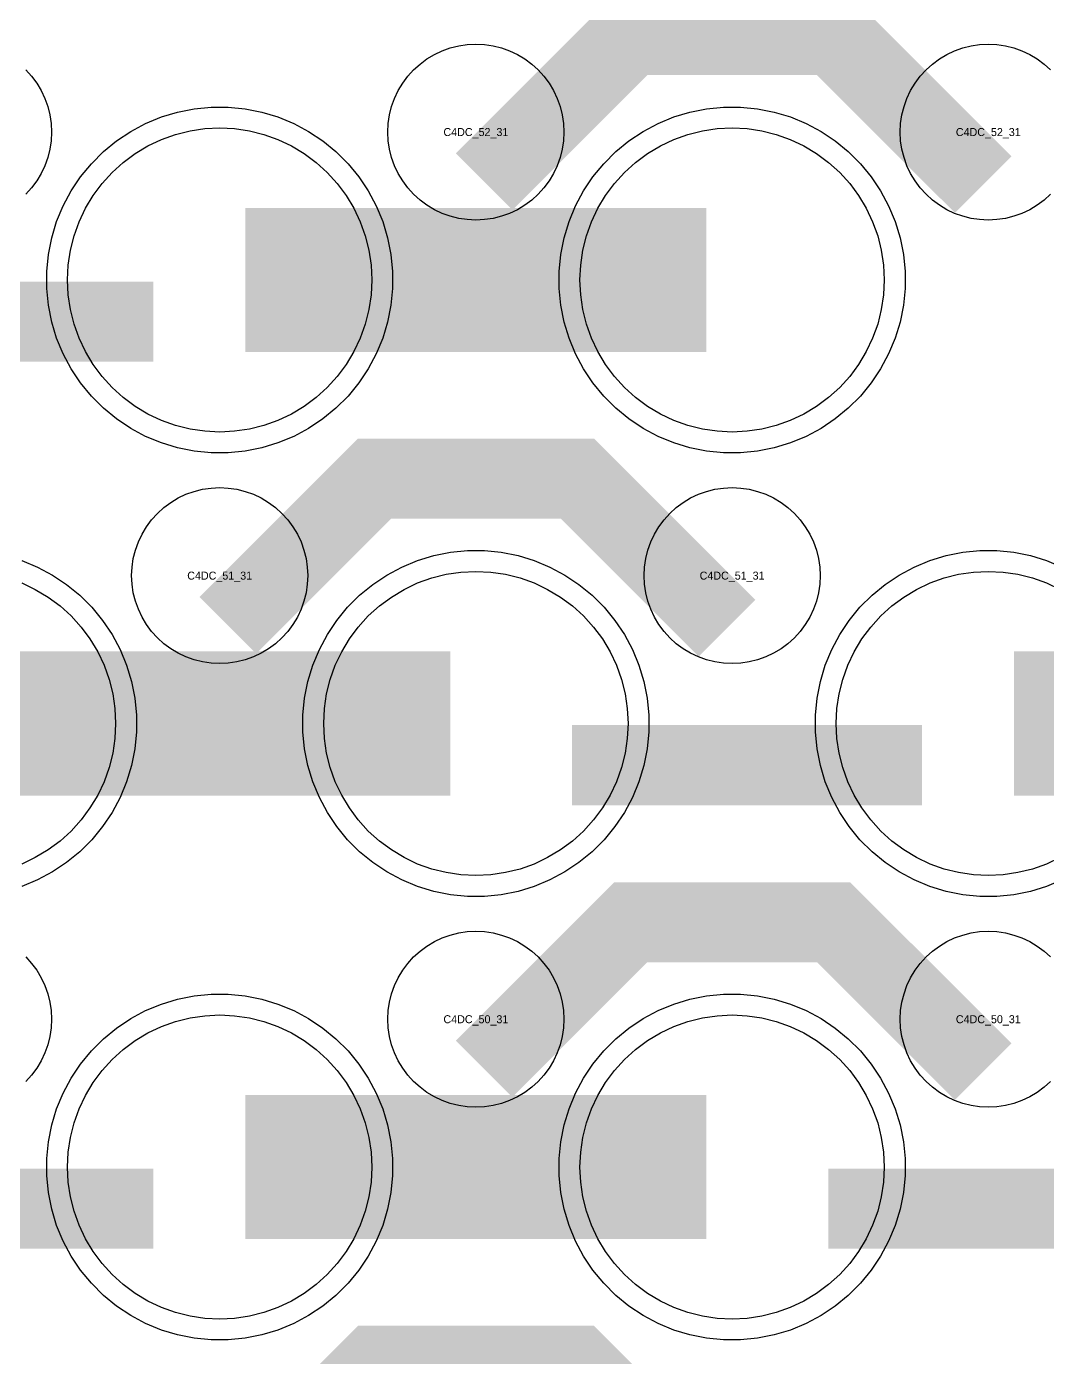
# Model space of a CAD drawing. Extents: x -11880 to 11880, y -14992 to 14992.
# Drawn here: x -2140.3 to -1821.5, y -7970.8 to -7555.1 of the extents above; entities that cross this region are included whole.
import ezdxf
from ezdxf.enums import TextEntityAlignment as Align

# ---------------------------------------------------------------- set-up
doc = ezdxf.new("R2010")
doc.units = 0
doc.header["$MEASUREMENT"] = 0
for name, color, linetype in [('GDS_775_DT_237', 138, 'CONTINUOUS'), ('RDL1_FS', 34, 'CONTINUOUS'), ('RDL_BS', 160, 'CONTINUOUS')]:
    doc.layers.add(name, color=color, linetype=linetype)

msp = doc.modelspace()

# ---------------------------------------------------------------- linework, layer by layer
at = {"layer": 'RDL1_FS'}
for points in [[(-2080, -7681.744), (-2084.657, -7681.515), (-2089.268, -7680.831), (-2093.791, -7679.699), (-2098.181, -7678.127), (-2102.395, -7676.135), (-2106.395, -7673.737), (-2110.14, -7670.959), (-2113.594, -7667.829), (-2116.724, -7664.375), (-2119.502, -7660.63), (-2121.9, -7656.63), (-2123.892, -7652.416), (-2125.464, -7648.026), (-2126.596, -7643.503), (-2127.28, -7638.892), (-2127.509, -7634.235), (-2127.28, -7629.578), (-2126.596, -7624.967), (-2125.464, -7620.444), (-2123.892, -7616.054), (-2121.9, -7611.84), (-2119.502, -7607.84), (-2116.724, -7604.095), (-2113.594, -7600.641), (-2110.14, -7597.511), (-2106.395, -7594.733), (-2102.395, -7592.335), (-2098.181, -7590.343), (-2093.791, -7588.771), (-2089.268, -7587.639), (-2084.657, -7586.955), (-2080, -7586.726), (-2075.343, -7586.955), (-2070.732, -7587.639), (-2066.209, -7588.771), (-2061.819, -7590.343), (-2057.605, -7592.335), (-2053.605, -7594.733), (-2049.86, -7597.511), (-2046.406, -7600.641), (-2043.276, -7604.095), (-2040.498, -7607.84), (-2038.1, -7611.84), (-2036.108, -7616.054), (-2034.536, -7620.444), (-2033.404, -7624.967), (-2032.72, -7629.578), (-2032.491, -7634.235), (-2032.72, -7638.892), (-2033.404, -7643.503), (-2034.536, -7648.026), (-2036.108, -7652.416), (-2038.1, -7656.63), (-2040.498, -7660.63), (-2043.276, -7664.375), (-2046.406, -7667.829), (-2049.86, -7670.959), (-2053.605, -7673.737), (-2057.605, -7676.135), (-2061.819, -7678.127), (-2066.209, -7679.699), (-2070.732, -7680.831), (-2075.343, -7681.515)], [(-1920, -7681.744), (-1924.657, -7681.515), (-1929.268, -7680.831), (-1933.791, -7679.699), (-1938.181, -7678.127), (-1942.395, -7676.135), (-1946.395, -7673.737), (-1950.14, -7670.959), (-1953.594, -7667.829), (-1956.724, -7664.375), (-1959.502, -7660.63), (-1961.9, -7656.63), (-1963.892, -7652.416), (-1965.464, -7648.026), (-1966.596, -7643.503), (-1967.28, -7638.892), (-1967.509, -7634.235), (-1967.28, -7629.578), (-1966.596, -7624.967), (-1965.464, -7620.444), (-1963.892, -7616.054), (-1961.9, -7611.84), (-1959.502, -7607.84), (-1956.724, -7604.095), (-1953.594, -7600.641), (-1950.14, -7597.511), (-1946.395, -7594.733), (-1942.395, -7592.335), (-1938.181, -7590.343), (-1933.791, -7588.771), (-1929.268, -7587.639), (-1924.657, -7586.955), (-1920, -7586.726), (-1915.343, -7586.955), (-1910.732, -7587.639), (-1906.209, -7588.771), (-1901.819, -7590.343), (-1897.605, -7592.335), (-1893.605, -7594.733), (-1889.86, -7597.511), (-1886.406, -7600.641), (-1883.276, -7604.095), (-1880.498, -7607.84), (-1878.1, -7611.84), (-1876.108, -7616.054), (-1874.536, -7620.444), (-1873.404, -7624.967), (-1872.72, -7629.578), (-1872.491, -7634.235), (-1872.72, -7638.892), (-1873.404, -7643.503), (-1874.536, -7648.026), (-1876.108, -7652.416), (-1878.1, -7656.63), (-1880.498, -7660.63), (-1883.276, -7664.375), (-1886.406, -7667.829), (-1889.86, -7670.959), (-1893.605, -7673.737), (-1897.605, -7676.135), (-1901.819, -7678.127), (-1906.209, -7679.699), (-1910.732, -7680.831), (-1915.343, -7681.515)], [(-2000, -7820.304), (-2004.657, -7820.075), (-2009.268, -7819.391), (-2013.791, -7818.259), (-2018.181, -7816.687), (-2022.395, -7814.695), (-2026.395, -7812.297), (-2030.14, -7809.519), (-2033.594, -7806.389), (-2036.724, -7802.935), (-2039.502, -7799.19), (-2041.9, -7795.19), (-2043.892, -7790.976), (-2045.464, -7786.586), (-2046.596, -7782.063), (-2047.28, -7777.452), (-2047.509, -7772.795), (-2047.28, -7768.138), (-2046.596, -7763.527), (-2045.464, -7759.004), (-2043.892, -7754.614), (-2041.9, -7750.4), (-2039.502, -7746.4), (-2036.724, -7742.655), (-2033.594, -7739.201), (-2030.14, -7736.071), (-2026.395, -7733.293), (-2022.395, -7730.895), (-2018.181, -7728.903), (-2013.791, -7727.331), (-2009.268, -7726.199), (-2004.657, -7725.515), (-2000, -7725.286), (-1995.343, -7725.515), (-1990.732, -7726.199), (-1986.209, -7727.331), (-1981.819, -7728.903), (-1977.605, -7730.895), (-1973.605, -7733.293), (-1969.86, -7736.071), (-1966.406, -7739.201), (-1963.276, -7742.655), (-1960.498, -7746.4), (-1958.1, -7750.4), (-1956.108, -7754.614), (-1954.536, -7759.004), (-1953.404, -7763.527), (-1952.72, -7768.138), (-1952.491, -7772.795), (-1952.72, -7777.452), (-1953.404, -7782.063), (-1954.536, -7786.586), (-1956.108, -7790.976), (-1958.1, -7795.19), (-1960.498, -7799.19), (-1963.276, -7802.935), (-1966.406, -7806.389), (-1969.86, -7809.519), (-1973.605, -7812.297), (-1977.605, -7814.695), (-1981.819, -7816.687), (-1986.209, -7818.259), (-1990.732, -7819.391), (-1995.343, -7820.075)], [(-2080, -7958.869), (-2084.657, -7958.64), (-2089.268, -7957.956), (-2093.791, -7956.824), (-2098.181, -7955.252), (-2102.395, -7953.26), (-2106.395, -7950.862), (-2110.14, -7948.084), (-2113.594, -7944.954), (-2116.724, -7941.5), (-2119.502, -7937.755), (-2121.9, -7933.755), (-2123.892, -7929.541), (-2125.464, -7925.151), (-2126.596, -7920.628), (-2127.28, -7916.017), (-2127.509, -7911.36), (-2127.28, -7906.703), (-2126.596, -7902.092), (-2125.464, -7897.569), (-2123.892, -7893.179), (-2121.9, -7888.965), (-2119.502, -7884.965), (-2116.724, -7881.22), (-2113.594, -7877.766), (-2110.14, -7874.636), (-2106.395, -7871.858), (-2102.395, -7869.46), (-2098.181, -7867.468), (-2093.791, -7865.896), (-2089.268, -7864.764), (-2084.657, -7864.08), (-2080, -7863.851), (-2075.343, -7864.08), (-2070.732, -7864.764), (-2066.209, -7865.896), (-2061.819, -7867.468), (-2057.605, -7869.46), (-2053.605, -7871.858), (-2049.86, -7874.636), (-2046.406, -7877.766), (-2043.276, -7881.22), (-2040.498, -7884.965), (-2038.1, -7888.965), (-2036.108, -7893.179), (-2034.536, -7897.569), (-2033.404, -7902.092), (-2032.72, -7906.703), (-2032.491, -7911.36), (-2032.72, -7916.017), (-2033.404, -7920.628), (-2034.536, -7925.151), (-2036.108, -7929.541), (-2038.1, -7933.755), (-2040.498, -7937.755), (-2043.276, -7941.5), (-2046.406, -7944.954), (-2049.86, -7948.084), (-2053.605, -7950.862), (-2057.605, -7953.26), (-2061.819, -7955.252), (-2066.209, -7956.824), (-2070.732, -7957.956), (-2075.343, -7958.64)], [(-1920, -7958.869), (-1924.657, -7958.64), (-1929.268, -7957.956), (-1933.791, -7956.824), (-1938.181, -7955.252), (-1942.395, -7953.26), (-1946.395, -7950.862), (-1950.14, -7948.084), (-1953.594, -7944.954), (-1956.724, -7941.5), (-1959.502, -7937.755), (-1961.9, -7933.755), (-1963.892, -7929.541), (-1965.464, -7925.151), (-1966.596, -7920.628), (-1967.28, -7916.017), (-1967.509, -7911.36), (-1967.28, -7906.703), (-1966.596, -7902.092), (-1965.464, -7897.569), (-1963.892, -7893.179), (-1961.9, -7888.965), (-1959.502, -7884.965), (-1956.724, -7881.22), (-1953.594, -7877.766), (-1950.14, -7874.636), (-1946.395, -7871.858), (-1942.395, -7869.46), (-1938.181, -7867.468), (-1933.791, -7865.896), (-1929.268, -7864.764), (-1924.657, -7864.08), (-1920, -7863.851), (-1915.343, -7864.08), (-1910.732, -7864.764), (-1906.209, -7865.896), (-1901.819, -7867.468), (-1897.605, -7869.46), (-1893.605, -7871.858), (-1889.86, -7874.636), (-1886.406, -7877.766), (-1883.276, -7881.22), (-1880.498, -7884.965), (-1878.1, -7888.965), (-1876.108, -7893.179), (-1874.536, -7897.569), (-1873.404, -7902.092), (-1872.72, -7906.703), (-1872.491, -7911.36), (-1872.72, -7916.017), (-1873.404, -7920.628), (-1874.536, -7925.151), (-1876.108, -7929.541), (-1878.1, -7933.755), (-1880.498, -7937.755), (-1883.276, -7941.5), (-1886.406, -7944.954), (-1889.86, -7948.084), (-1893.605, -7950.862), (-1897.605, -7953.26), (-1901.819, -7955.252), (-1906.209, -7956.824), (-1910.732, -7957.956), (-1915.343, -7958.64)]]:
    msp.add_lwpolyline(points, close=True, dxfattribs=at)
for points in [[(-2071.998, -7634.235, 45, 45, 0), (-1999.998, -7634.235, 45, 45, 0)], [(-1999.998, -7634.235, 45, 45, 0), (-1927.998, -7634.235, 45, 45, 0)], [(-2151.998, -7772.795, 45, 45, 0), (-2079.998, -7772.795, 45, 45, 0)], [(-2079.998, -7772.795, 45, 45, 0), (-2007.998, -7772.795, 45, 45, 0)], [(-1831.998, -7772.795, 45, 45, 0), (-1759.998, -7772.795, 45, 45, 0)], [(-2071.998, -7911.36, 45, 45, 0), (-1999.998, -7911.36, 45, 45, 0)], [(-1999.998, -7911.36, 45, 45, 0), (-1927.998, -7911.36, 45, 45, 0)]]:
    msp.add_lwpolyline(points, format="xyseb", dxfattribs=at)
for points in [[(-1817.605, -7814.695), (-1821.819, -7816.687), (-1826.209, -7818.259), (-1830.732, -7819.391), (-1835.343, -7820.075), (-1840, -7820.304), (-1844.657, -7820.075), (-1849.268, -7819.391), (-1853.791, -7818.259), (-1858.181, -7816.687), (-1862.395, -7814.695), (-1866.395, -7812.297), (-1870.14, -7809.519), (-1873.594, -7806.389), (-1876.724, -7802.935), (-1879.502, -7799.19), (-1881.9, -7795.19), (-1883.892, -7790.976), (-1885.464, -7786.586), (-1886.596, -7782.063), (-1887.28, -7777.452), (-1887.509, -7772.795), (-1887.28, -7768.138), (-1886.596, -7763.527), (-1885.464, -7759.004), (-1883.892, -7754.614), (-1881.9, -7750.4), (-1879.502, -7746.4), (-1876.724, -7742.655), (-1873.594, -7739.201), (-1870.14, -7736.071), (-1866.395, -7733.293), (-1862.395, -7730.895), (-1858.181, -7728.903), (-1853.791, -7727.331), (-1849.268, -7726.199), (-1844.657, -7725.515), (-1840, -7725.286), (-1835.343, -7725.515), (-1830.732, -7726.199), (-1826.209, -7727.331), (-1821.819, -7728.903), (-1817.605, -7730.895)], [(-2141.819, -7728.903), (-2137.605, -7730.895), (-2133.605, -7733.293), (-2129.86, -7736.071), (-2126.406, -7739.201), (-2123.276, -7742.655), (-2120.498, -7746.4), (-2118.1, -7750.4), (-2116.108, -7754.614), (-2114.536, -7759.004), (-2113.404, -7763.527), (-2112.72, -7768.138), (-2112.491, -7772.795), (-2112.72, -7777.452), (-2113.404, -7782.063), (-2114.536, -7786.586), (-2116.108, -7790.976), (-2118.1, -7795.19), (-2120.498, -7799.19), (-2123.276, -7802.935), (-2126.406, -7806.389), (-2129.86, -7809.519), (-2133.605, -7812.297), (-2137.605, -7814.695), (-2141.819, -7816.687)]]:
    msp.add_lwpolyline(points, dxfattribs=at)
at = {"layer": 'RDL_BS'}
for points in [[(-1997.438, -7603.549, 25, 25, 0), (-1951.623, -7557.734, 25, 25, 0), (-1918.07, -7557.734, 25, 25, 0)], [(-1841.599, -7604.448, 25, 25, 0), (-1888.313, -7557.734, 25, 25, 0), (-1918.071, -7557.734, 25, 25, 0)], [(-2209.984, -7647.248, 25, 25, 0), (-2100.719, -7647.248, 25, 25, 0)], [(-2077.438, -7742.109, 25, 25, 0), (-2031.623, -7696.294, 25, 25, 0), (-1998.07, -7696.294, 25, 25, 0)], [(-1921.599, -7743.008, 25, 25, 0), (-1968.313, -7696.294, 25, 25, 0), (-1998.071, -7696.294, 25, 25, 0)], [(-1969.984, -7785.808, 25, 25, 0), (-1860.719, -7785.808, 25, 25, 0)], [(-1997.438, -7880.674, 25, 25, 0), (-1951.623, -7834.859, 25, 25, 0), (-1918.07, -7834.859, 25, 25, 0)], [(-1841.599, -7881.573, 25, 25, 0), (-1888.313, -7834.859, 25, 25, 0), (-1918.071, -7834.859, 25, 25, 0)], [(-2209.984, -7924.373, 25, 25, 0), (-2100.719, -7924.373, 25, 25, 0)], [(-1889.984, -7924.373, 25, 25, 0), (-1780.719, -7924.373, 25, 25, 0)], [(-2077.438, -8019.239, 25, 25, 0), (-2031.623, -7973.424, 25, 25, 0), (-1998.07, -7973.424, 25, 25, 0)], [(-1921.599, -8020.138, 25, 25, 0), (-1968.313, -7973.424, 25, 25, 0), (-1998.071, -7973.424, 25, 25, 0)]]:
    msp.add_lwpolyline(points, format="xyseb", dxfattribs=at)
for points in [[(-2000, -7615.541), (-2002.693, -7615.409), (-2005.365, -7615.013), (-2007.984, -7614.356), (-2010.519, -7613.449), (-2012.956, -7612.297), (-2015.28, -7610.904), (-2017.443, -7609.301), (-2019.442, -7607.489), (-2021.254, -7605.49), (-2022.857, -7603.327), (-2024.25, -7601.003), (-2025.402, -7598.566), (-2026.309, -7596.031), (-2026.966, -7593.412), (-2027.362, -7590.74), (-2027.494, -7588.047), (-2027.362, -7585.354), (-2026.966, -7582.682), (-2026.309, -7580.063), (-2025.402, -7577.528), (-2024.25, -7575.091), (-2022.857, -7572.767), (-2021.254, -7570.604), (-2019.442, -7568.605), (-2017.443, -7566.793), (-2015.28, -7565.19), (-2012.956, -7563.797), (-2010.519, -7562.645), (-2007.984, -7561.738), (-2005.365, -7561.081), (-2002.693, -7560.685), (-2000, -7560.553), (-1997.307, -7560.685), (-1994.635, -7561.081), (-1992.016, -7561.738), (-1989.481, -7562.645), (-1987.044, -7563.797), (-1984.72, -7565.19), (-1982.557, -7566.793), (-1980.558, -7568.605), (-1978.746, -7570.604), (-1977.143, -7572.767), (-1975.75, -7575.091), (-1974.598, -7577.528), (-1973.691, -7580.063), (-1973.034, -7582.682), (-1972.638, -7585.354), (-1972.506, -7588.047), (-1972.638, -7590.74), (-1973.034, -7593.412), (-1973.691, -7596.031), (-1974.598, -7598.566), (-1975.75, -7601.003), (-1977.143, -7603.327), (-1978.746, -7605.49), (-1980.558, -7607.489), (-1982.557, -7609.301), (-1984.72, -7610.904), (-1987.044, -7612.297), (-1989.481, -7613.449), (-1992.016, -7614.356), (-1994.635, -7615.013), (-1997.307, -7615.409)], [(-2082.644, -7688.235), (-2087.938, -7687.718), (-2093.165, -7686.672), (-2098.205, -7685.141), (-2103.115, -7683.11), (-2107.777, -7680.618), (-2112.191, -7677.671), (-2116.292, -7674.309), (-2120.074, -7670.527), (-2123.436, -7666.426), (-2126.383, -7662.012), (-2128.875, -7657.35), (-2130.906, -7652.44), (-2132.437, -7647.4), (-2133.483, -7642.173), (-2134, -7636.879), (-2134, -7631.591), (-2133.483, -7626.297), (-2132.437, -7621.07), (-2130.906, -7616.03), (-2128.875, -7611.12), (-2126.383, -7606.458), (-2123.436, -7602.044), (-2120.074, -7597.943), (-2116.292, -7594.161), (-2112.191, -7590.799), (-2107.777, -7587.852), (-2103.115, -7585.36), (-2098.205, -7583.329), (-2093.165, -7581.798), (-2087.938, -7580.752), (-2082.644, -7580.235), (-2077.356, -7580.235), (-2072.062, -7580.752), (-2066.835, -7581.798), (-2061.795, -7583.329), (-2056.885, -7585.36), (-2052.223, -7587.852), (-2047.809, -7590.799), (-2043.708, -7594.161), (-2039.926, -7597.943), (-2036.564, -7602.044), (-2033.617, -7606.458), (-2031.125, -7611.12), (-2029.094, -7616.03), (-2027.563, -7621.07), (-2026.517, -7626.297), (-2026, -7631.591), (-2026, -7636.879), (-2026.517, -7642.173), (-2027.563, -7647.4), (-2029.094, -7652.44), (-2031.125, -7657.35), (-2033.617, -7662.012), (-2036.564, -7666.426), (-2039.926, -7670.527), (-2043.708, -7674.309), (-2047.809, -7677.671), (-2052.223, -7680.618), (-2056.885, -7683.11), (-2061.795, -7685.141), (-2066.835, -7686.672), (-2072.062, -7687.718), (-2077.356, -7688.235)], [(-1922.644, -7688.235), (-1927.938, -7687.718), (-1933.165, -7686.672), (-1938.205, -7685.141), (-1943.115, -7683.11), (-1947.777, -7680.618), (-1952.191, -7677.671), (-1956.292, -7674.309), (-1960.074, -7670.527), (-1963.436, -7666.426), (-1966.383, -7662.012), (-1968.875, -7657.35), (-1970.906, -7652.44), (-1972.437, -7647.4), (-1973.483, -7642.173), (-1974, -7636.879), (-1974, -7631.591), (-1973.483, -7626.297), (-1972.437, -7621.07), (-1970.906, -7616.03), (-1968.875, -7611.12), (-1966.383, -7606.458), (-1963.436, -7602.044), (-1960.074, -7597.943), (-1956.292, -7594.161), (-1952.191, -7590.799), (-1947.777, -7587.852), (-1943.115, -7585.36), (-1938.205, -7583.329), (-1933.165, -7581.798), (-1927.938, -7580.752), (-1922.644, -7580.235), (-1917.356, -7580.235), (-1912.062, -7580.752), (-1906.835, -7581.798), (-1901.795, -7583.329), (-1896.885, -7585.36), (-1892.223, -7587.852), (-1887.809, -7590.799), (-1883.708, -7594.161), (-1879.926, -7597.943), (-1876.564, -7602.044), (-1873.617, -7606.458), (-1871.125, -7611.12), (-1869.094, -7616.03), (-1867.563, -7621.07), (-1866.517, -7626.297), (-1866, -7631.591), (-1866, -7636.879), (-1866.517, -7642.173), (-1867.563, -7647.4), (-1869.094, -7652.44), (-1871.125, -7657.35), (-1873.617, -7662.012), (-1876.564, -7666.426), (-1879.926, -7670.527), (-1883.708, -7674.309), (-1887.809, -7677.671), (-1892.223, -7680.618), (-1896.885, -7683.11), (-1901.795, -7685.141), (-1906.835, -7686.672), (-1912.062, -7687.718), (-1917.356, -7688.235)], [(-2080, -7754.101), (-2082.693, -7753.969), (-2085.365, -7753.573), (-2087.984, -7752.916), (-2090.519, -7752.009), (-2092.956, -7750.857), (-2095.28, -7749.464), (-2097.443, -7747.861), (-2099.442, -7746.049), (-2101.254, -7744.05), (-2102.857, -7741.887), (-2104.25, -7739.563), (-2105.402, -7737.126), (-2106.309, -7734.591), (-2106.966, -7731.972), (-2107.362, -7729.3), (-2107.494, -7726.607), (-2107.362, -7723.914), (-2106.966, -7721.242), (-2106.309, -7718.623), (-2105.402, -7716.088), (-2104.25, -7713.651), (-2102.857, -7711.327), (-2101.254, -7709.164), (-2099.442, -7707.165), (-2097.443, -7705.353), (-2095.28, -7703.75), (-2092.956, -7702.357), (-2090.519, -7701.205), (-2087.984, -7700.298), (-2085.365, -7699.641), (-2082.693, -7699.245), (-2080, -7699.113), (-2077.307, -7699.245), (-2074.635, -7699.641), (-2072.016, -7700.298), (-2069.481, -7701.205), (-2067.044, -7702.357), (-2064.72, -7703.75), (-2062.557, -7705.353), (-2060.558, -7707.165), (-2058.746, -7709.164), (-2057.143, -7711.327), (-2055.75, -7713.651), (-2054.598, -7716.088), (-2053.691, -7718.623), (-2053.034, -7721.242), (-2052.638, -7723.914), (-2052.506, -7726.607), (-2052.638, -7729.3), (-2053.034, -7731.972), (-2053.691, -7734.591), (-2054.598, -7737.126), (-2055.75, -7739.563), (-2057.143, -7741.887), (-2058.746, -7744.05), (-2060.558, -7746.049), (-2062.557, -7747.861), (-2064.72, -7749.464), (-2067.044, -7750.857), (-2069.481, -7752.009), (-2072.016, -7752.916), (-2074.635, -7753.573), (-2077.307, -7753.969)], [(-1920, -7754.101), (-1922.693, -7753.969), (-1925.365, -7753.573), (-1927.984, -7752.916), (-1930.519, -7752.009), (-1932.956, -7750.857), (-1935.28, -7749.464), (-1937.443, -7747.861), (-1939.442, -7746.049), (-1941.254, -7744.05), (-1942.857, -7741.887), (-1944.25, -7739.563), (-1945.402, -7737.126), (-1946.309, -7734.591), (-1946.966, -7731.972), (-1947.362, -7729.3), (-1947.494, -7726.607), (-1947.362, -7723.914), (-1946.966, -7721.242), (-1946.309, -7718.623), (-1945.402, -7716.088), (-1944.25, -7713.651), (-1942.857, -7711.327), (-1941.254, -7709.164), (-1939.442, -7707.165), (-1937.443, -7705.353), (-1935.28, -7703.75), (-1932.956, -7702.357), (-1930.519, -7701.205), (-1927.984, -7700.298), (-1925.365, -7699.641), (-1922.693, -7699.245), (-1920, -7699.113), (-1917.307, -7699.245), (-1914.635, -7699.641), (-1912.016, -7700.298), (-1909.481, -7701.205), (-1907.044, -7702.357), (-1904.72, -7703.75), (-1902.557, -7705.353), (-1900.558, -7707.165), (-1898.746, -7709.164), (-1897.143, -7711.327), (-1895.75, -7713.651), (-1894.598, -7716.088), (-1893.691, -7718.623), (-1893.034, -7721.242), (-1892.638, -7723.914), (-1892.506, -7726.607), (-1892.638, -7729.3), (-1893.034, -7731.972), (-1893.691, -7734.591), (-1894.598, -7737.126), (-1895.75, -7739.563), (-1897.143, -7741.887), (-1898.746, -7744.05), (-1900.558, -7746.049), (-1902.557, -7747.861), (-1904.72, -7749.464), (-1907.044, -7750.857), (-1909.481, -7752.009), (-1912.016, -7752.916), (-1914.635, -7753.573), (-1917.307, -7753.969)], [(-2002.644, -7826.795), (-2007.938, -7826.278), (-2013.165, -7825.232), (-2018.205, -7823.701), (-2023.115, -7821.67), (-2027.777, -7819.178), (-2032.191, -7816.231), (-2036.292, -7812.869), (-2040.074, -7809.087), (-2043.436, -7804.986), (-2046.383, -7800.572), (-2048.875, -7795.91), (-2050.906, -7791), (-2052.437, -7785.96), (-2053.483, -7780.733), (-2054, -7775.439), (-2054, -7770.151), (-2053.483, -7764.857), (-2052.437, -7759.63), (-2050.906, -7754.59), (-2048.875, -7749.68), (-2046.383, -7745.018), (-2043.436, -7740.604), (-2040.074, -7736.503), (-2036.292, -7732.721), (-2032.191, -7729.359), (-2027.777, -7726.412), (-2023.115, -7723.92), (-2018.205, -7721.889), (-2013.165, -7720.358), (-2007.938, -7719.312), (-2002.644, -7718.795), (-1997.356, -7718.795), (-1992.062, -7719.312), (-1986.835, -7720.358), (-1981.795, -7721.889), (-1976.885, -7723.92), (-1972.223, -7726.412), (-1967.809, -7729.359), (-1963.708, -7732.721), (-1959.926, -7736.503), (-1956.564, -7740.604), (-1953.617, -7745.018), (-1951.125, -7749.68), (-1949.094, -7754.59), (-1947.563, -7759.63), (-1946.517, -7764.857), (-1946, -7770.151), (-1946, -7775.439), (-1946.517, -7780.733), (-1947.563, -7785.96), (-1949.094, -7791), (-1951.125, -7795.91), (-1953.617, -7800.572), (-1956.564, -7804.986), (-1959.926, -7809.087), (-1963.708, -7812.869), (-1967.809, -7816.231), (-1972.223, -7819.178), (-1976.885, -7821.67), (-1981.795, -7823.701), (-1986.835, -7825.232), (-1992.062, -7826.278), (-1997.356, -7826.795)], [(-2000, -7892.666), (-2002.693, -7892.534), (-2005.365, -7892.138), (-2007.984, -7891.481), (-2010.519, -7890.574), (-2012.956, -7889.422), (-2015.28, -7888.029), (-2017.443, -7886.426), (-2019.442, -7884.614), (-2021.254, -7882.615), (-2022.857, -7880.452), (-2024.25, -7878.128), (-2025.402, -7875.691), (-2026.309, -7873.156), (-2026.966, -7870.537), (-2027.362, -7867.865), (-2027.494, -7865.172), (-2027.362, -7862.479), (-2026.966, -7859.807), (-2026.309, -7857.188), (-2025.402, -7854.653), (-2024.25, -7852.216), (-2022.857, -7849.892), (-2021.254, -7847.729), (-2019.442, -7845.73), (-2017.443, -7843.918), (-2015.28, -7842.315), (-2012.956, -7840.922), (-2010.519, -7839.77), (-2007.984, -7838.863), (-2005.365, -7838.206), (-2002.693, -7837.81), (-2000, -7837.678), (-1997.307, -7837.81), (-1994.635, -7838.206), (-1992.016, -7838.863), (-1989.481, -7839.77), (-1987.044, -7840.922), (-1984.72, -7842.315), (-1982.557, -7843.918), (-1980.558, -7845.73), (-1978.746, -7847.729), (-1977.143, -7849.892), (-1975.75, -7852.216), (-1974.598, -7854.653), (-1973.691, -7857.188), (-1973.034, -7859.807), (-1972.638, -7862.479), (-1972.506, -7865.172), (-1972.638, -7867.865), (-1973.034, -7870.537), (-1973.691, -7873.156), (-1974.598, -7875.691), (-1975.75, -7878.128), (-1977.143, -7880.452), (-1978.746, -7882.615), (-1980.558, -7884.614), (-1982.557, -7886.426), (-1984.72, -7888.029), (-1987.044, -7889.422), (-1989.481, -7890.574), (-1992.016, -7891.481), (-1994.635, -7892.138), (-1997.307, -7892.534)], [(-2082.644, -7965.36), (-2087.938, -7964.843), (-2093.165, -7963.797), (-2098.205, -7962.266), (-2103.115, -7960.235), (-2107.777, -7957.743), (-2112.191, -7954.796), (-2116.292, -7951.434), (-2120.074, -7947.652), (-2123.436, -7943.551), (-2126.383, -7939.137), (-2128.875, -7934.475), (-2130.906, -7929.565), (-2132.437, -7924.525), (-2133.483, -7919.298), (-2134, -7914.004), (-2134, -7908.716), (-2133.483, -7903.422), (-2132.437, -7898.195), (-2130.906, -7893.155), (-2128.875, -7888.245), (-2126.383, -7883.583), (-2123.436, -7879.169), (-2120.074, -7875.068), (-2116.292, -7871.286), (-2112.191, -7867.924), (-2107.777, -7864.977), (-2103.115, -7862.485), (-2098.205, -7860.454), (-2093.165, -7858.923), (-2087.938, -7857.877), (-2082.644, -7857.36), (-2077.356, -7857.36), (-2072.062, -7857.877), (-2066.835, -7858.923), (-2061.795, -7860.454), (-2056.885, -7862.485), (-2052.223, -7864.977), (-2047.809, -7867.924), (-2043.708, -7871.286), (-2039.926, -7875.068), (-2036.564, -7879.169), (-2033.617, -7883.583), (-2031.125, -7888.245), (-2029.094, -7893.155), (-2027.563, -7898.195), (-2026.517, -7903.422), (-2026, -7908.716), (-2026, -7914.004), (-2026.517, -7919.298), (-2027.563, -7924.525), (-2029.094, -7929.565), (-2031.125, -7934.475), (-2033.617, -7939.137), (-2036.564, -7943.551), (-2039.926, -7947.652), (-2043.708, -7951.434), (-2047.809, -7954.796), (-2052.223, -7957.743), (-2056.885, -7960.235), (-2061.795, -7962.266), (-2066.835, -7963.797), (-2072.062, -7964.843), (-2077.356, -7965.36)], [(-1922.644, -7965.36), (-1927.938, -7964.843), (-1933.165, -7963.797), (-1938.205, -7962.266), (-1943.115, -7960.235), (-1947.777, -7957.743), (-1952.191, -7954.796), (-1956.292, -7951.434), (-1960.074, -7947.652), (-1963.436, -7943.551), (-1966.383, -7939.137), (-1968.875, -7934.475), (-1970.906, -7929.565), (-1972.437, -7924.525), (-1973.483, -7919.298), (-1974, -7914.004), (-1974, -7908.716), (-1973.483, -7903.422), (-1972.437, -7898.195), (-1970.906, -7893.155), (-1968.875, -7888.245), (-1966.383, -7883.583), (-1963.436, -7879.169), (-1960.074, -7875.068), (-1956.292, -7871.286), (-1952.191, -7867.924), (-1947.777, -7864.977), (-1943.115, -7862.485), (-1938.205, -7860.454), (-1933.165, -7858.923), (-1927.938, -7857.877), (-1922.644, -7857.36), (-1917.356, -7857.36), (-1912.062, -7857.877), (-1906.835, -7858.923), (-1901.795, -7860.454), (-1896.885, -7862.485), (-1892.223, -7864.977), (-1887.809, -7867.924), (-1883.708, -7871.286), (-1879.926, -7875.068), (-1876.564, -7879.169), (-1873.617, -7883.583), (-1871.125, -7888.245), (-1869.094, -7893.155), (-1867.563, -7898.195), (-1866.517, -7903.422), (-1866, -7908.716), (-1866, -7914.004), (-1866.517, -7919.298), (-1867.563, -7924.525), (-1869.094, -7929.565), (-1871.125, -7934.475), (-1873.617, -7939.137), (-1876.564, -7943.551), (-1879.926, -7947.652), (-1883.708, -7951.434), (-1887.809, -7954.796), (-1892.223, -7957.743), (-1896.885, -7960.235), (-1901.795, -7962.266), (-1906.835, -7963.797), (-1912.062, -7964.843), (-1917.356, -7965.36)]]:
    msp.add_lwpolyline(points, close=True, dxfattribs=at)
for points in [[(-1820.558, -7607.489), (-1822.557, -7609.301), (-1824.72, -7610.904), (-1827.044, -7612.297), (-1829.481, -7613.449), (-1832.016, -7614.356), (-1834.635, -7615.013), (-1837.307, -7615.409), (-1840, -7615.541), (-1842.693, -7615.409), (-1845.365, -7615.013), (-1847.984, -7614.356), (-1850.519, -7613.449), (-1852.956, -7612.297), (-1855.28, -7610.904), (-1857.443, -7609.301), (-1859.442, -7607.489), (-1861.254, -7605.49), (-1862.857, -7603.327), (-1864.25, -7601.003), (-1865.402, -7598.566), (-1866.309, -7596.031), (-1866.966, -7593.412), (-1867.362, -7590.74), (-1867.494, -7588.047), (-1867.362, -7585.354), (-1866.966, -7582.682), (-1866.309, -7580.063), (-1865.402, -7577.528), (-1864.25, -7575.091), (-1862.857, -7572.767), (-1861.254, -7570.604), (-1859.442, -7568.605), (-1857.443, -7566.793), (-1855.28, -7565.19), (-1852.956, -7563.797), (-1850.519, -7562.645), (-1847.984, -7561.738), (-1845.365, -7561.081), (-1842.693, -7560.685), (-1840, -7560.553), (-1837.307, -7560.685), (-1834.635, -7561.081), (-1832.016, -7561.738), (-1829.481, -7562.645), (-1827.044, -7563.797), (-1824.72, -7565.19), (-1822.557, -7566.793), (-1820.558, -7568.605)], [(-2140.558, -7568.605), (-2138.746, -7570.604), (-2137.143, -7572.767), (-2135.75, -7575.091), (-2134.598, -7577.528), (-2133.691, -7580.063), (-2133.034, -7582.682), (-2132.638, -7585.354), (-2132.506, -7588.047), (-2132.638, -7590.74), (-2133.034, -7593.412), (-2133.691, -7596.031), (-2134.598, -7598.566), (-2135.75, -7601.003), (-2137.143, -7603.327), (-2138.746, -7605.49), (-2140.558, -7607.489)], [(-1816.885, -7821.67), (-1821.795, -7823.701), (-1826.835, -7825.232), (-1832.062, -7826.278), (-1837.356, -7826.795), (-1842.644, -7826.795), (-1847.938, -7826.278), (-1853.165, -7825.232), (-1858.205, -7823.701), (-1863.115, -7821.67), (-1867.777, -7819.178), (-1872.191, -7816.231), (-1876.292, -7812.869), (-1880.074, -7809.087), (-1883.436, -7804.986), (-1886.383, -7800.572), (-1888.875, -7795.91), (-1890.906, -7791), (-1892.437, -7785.96), (-1893.483, -7780.733), (-1894, -7775.439), (-1894, -7770.151), (-1893.483, -7764.857), (-1892.437, -7759.63), (-1890.906, -7754.59), (-1888.875, -7749.68), (-1886.383, -7745.018), (-1883.436, -7740.604), (-1880.074, -7736.503), (-1876.292, -7732.721), (-1872.191, -7729.359), (-1867.777, -7726.412), (-1863.115, -7723.92), (-1858.205, -7721.889), (-1853.165, -7720.358), (-1847.938, -7719.312), (-1842.644, -7718.795), (-1837.356, -7718.795), (-1832.062, -7719.312), (-1826.835, -7720.358), (-1821.795, -7721.889), (-1816.885, -7723.92)], [(-2141.795, -7721.889), (-2136.885, -7723.92), (-2132.223, -7726.412), (-2127.809, -7729.359), (-2123.708, -7732.721), (-2119.926, -7736.503), (-2116.564, -7740.604), (-2113.617, -7745.018), (-2111.125, -7749.68), (-2109.094, -7754.59), (-2107.563, -7759.63), (-2106.517, -7764.857), (-2106, -7770.151), (-2106, -7775.439), (-2106.517, -7780.733), (-2107.563, -7785.96), (-2109.094, -7791), (-2111.125, -7795.91), (-2113.617, -7800.572), (-2116.564, -7804.986), (-2119.926, -7809.087), (-2123.708, -7812.869), (-2127.809, -7816.231), (-2132.223, -7819.178), (-2136.885, -7821.67), (-2141.795, -7823.701)], [(-1820.558, -7884.614), (-1822.557, -7886.426), (-1824.72, -7888.029), (-1827.044, -7889.422), (-1829.481, -7890.574), (-1832.016, -7891.481), (-1834.635, -7892.138), (-1837.307, -7892.534), (-1840, -7892.666), (-1842.693, -7892.534), (-1845.365, -7892.138), (-1847.984, -7891.481), (-1850.519, -7890.574), (-1852.956, -7889.422), (-1855.28, -7888.029), (-1857.443, -7886.426), (-1859.442, -7884.614), (-1861.254, -7882.615), (-1862.857, -7880.452), (-1864.25, -7878.128), (-1865.402, -7875.691), (-1866.309, -7873.156), (-1866.966, -7870.537), (-1867.362, -7867.865), (-1867.494, -7865.172), (-1867.362, -7862.479), (-1866.966, -7859.807), (-1866.309, -7857.188), (-1865.402, -7854.653), (-1864.25, -7852.216), (-1862.857, -7849.892), (-1861.254, -7847.729), (-1859.442, -7845.73), (-1857.443, -7843.918), (-1855.28, -7842.315), (-1852.956, -7840.922), (-1850.519, -7839.77), (-1847.984, -7838.863), (-1845.365, -7838.206), (-1842.693, -7837.81), (-1840, -7837.678), (-1837.307, -7837.81), (-1834.635, -7838.206), (-1832.016, -7838.863), (-1829.481, -7839.77), (-1827.044, -7840.922), (-1824.72, -7842.315), (-1822.557, -7843.918), (-1820.558, -7845.73)], [(-2140.558, -7845.73), (-2138.746, -7847.729), (-2137.143, -7849.892), (-2135.75, -7852.216), (-2134.598, -7854.653), (-2133.691, -7857.188), (-2133.034, -7859.807), (-2132.638, -7862.479), (-2132.506, -7865.172), (-2132.638, -7867.865), (-2133.034, -7870.537), (-2133.691, -7873.156), (-2134.598, -7875.691), (-2135.75, -7878.128), (-2137.143, -7880.452), (-2138.746, -7882.615), (-2140.558, -7884.614)]]:
    msp.add_lwpolyline(points, dxfattribs=at)

# ---------------------------------------------------------------- texts
at = {"layer": 'GDS_775_DT_237'}
for s, p in [('C4DC_52_31', (-2000, -7588.047)), ('C4DC_52_31', (-2000, -7588.047)), ('C4DC_52_31', (-1840, -7588.047)), ('C4DC_52_31', (-1840, -7588.047)), ('C4DC_51_31', (-2080, -7726.607)), ('C4DC_51_31', (-2080, -7726.607)), ('C4DC_51_31', (-1920, -7726.607)), ('C4DC_51_31', (-1920, -7726.607)), ('C4DC_50_31', (-2000, -7865.172)), ('C4DC_50_31', (-2000, -7865.172)), ('C4DC_50_31', (-1840, -7865.172)), ('C4DC_50_31', (-1840, -7865.172))]:
    msp.add_text(s, height=2.5, dxfattribs=at).set_placement(p, align=Align.MIDDLE_CENTER)

doc.saveas('drawing.dxf')
